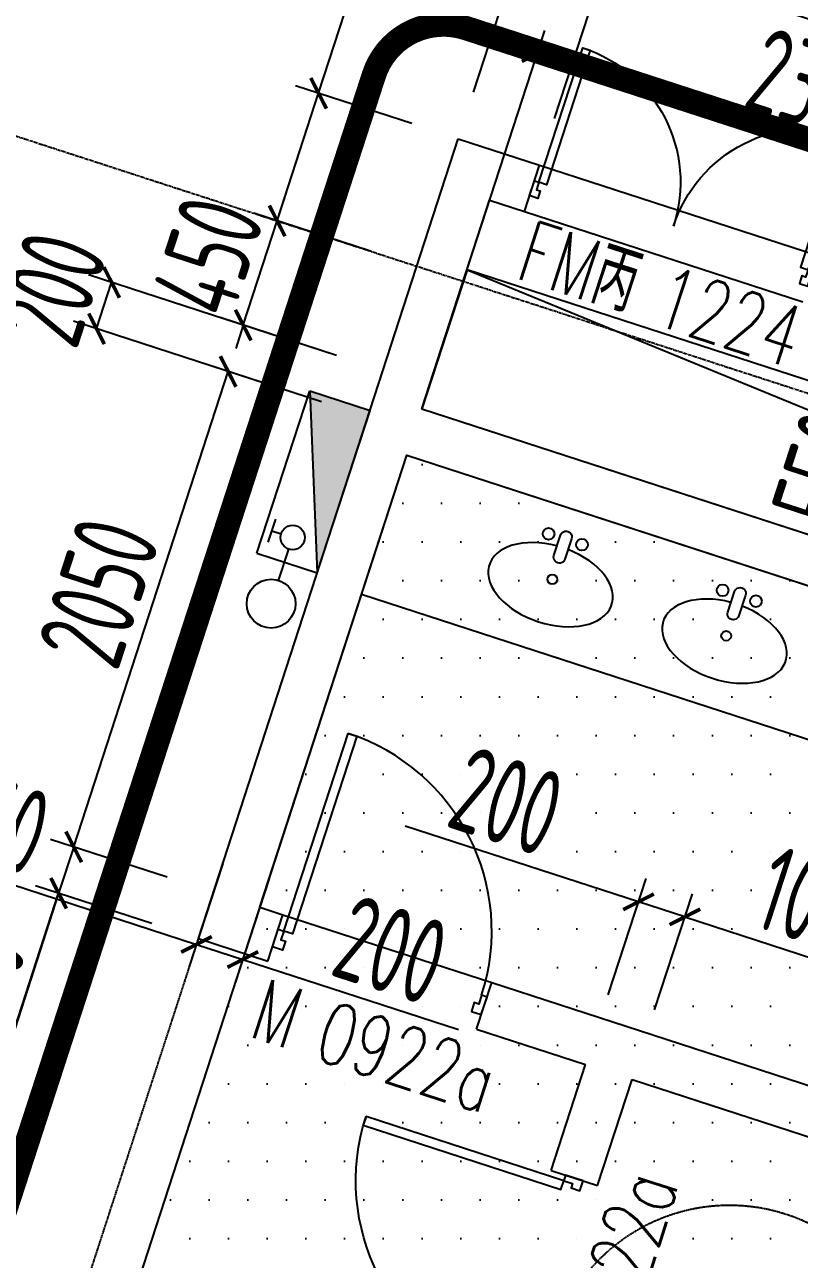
# Model space of a CAD drawing. Extents: x 11778731 to 12007717, y -6694179 to -6363962.
# Drawn here: x 11947086 to 11950263, y -6388979 to -6383915 of the extents above; entities that cross this region are included whole.
import ezdxf
from ezdxf.enums import TextEntityAlignment as Align

# ---------------------------------------------------------------- set-up
doc = ezdxf.new("R2010")
doc.units = 0
doc.header["$LTSCALE"] = 10
doc.header["$MEASUREMENT"] = 0
for name, pattern in [('A3-RG-axis-100$0$CENTER', [2, 1.25, -0.25, 0.25, -0.25]), ('A3-RI-3F$0$DASH', [0.35, 0.25, -0.1]), ('A3-RX-3F$0$HIDDEN', [0.375, 0.25, -0.125]), ('DASHED2', [0.375, 0.25, -0.125])]:
    doc.linetypes.add(name, pattern=pattern)
for name, color, linetype in [('A-CLOD', 200, 'Continuous'), ('A3-RB-3F-100$0$A-DIMS-100', 1, 'Continuous'), ('A3-RG-axis-100$0$A-GRID', 1, 'A3-RG-axis-100$0$CENTER'), ('A3-RI-3F$0$A-DOOR', 32, 'Continuous'), ('A3-RI-3F$0$A-HATCH', 8, 'Continuous'), ('A3-RI-3F$0$A-WALL', 7, 'Continuous'), ('A3-RM-3F$0$0P-FE-FH-P', 41, 'A3-RM-3F$0$YJdef_FE-FH_LINE_F'), ('A3-RM-3F$0$0P-FE-FH-V', 141, 'Continuous'), ('A3-RM-3F$0$0P-FE-HY', 141, 'Continuous'), ('A3-RM-3F$0$A-EQPM', 55, 'Continuous'), ('A3-RX-3F$0$A-FIXT', 55, 'Continuous'), ('A3-RX-3F$0$A-SYMB-SHAF', 190, 'Continuous'), ('A3-SYMB-3F-100$0$A-SYMB-DOOR', 3, 'Continuous'), ('A3-SYMB-3F-100$0$A-SYMB-DOOR1', 3, 'Continuous'), ('A3-SYMB-3F-100$0$A-SYMB-DOOR2', 3, 'Continuous'), ('A3-SYMB-3F-100$0$A-SYMB-DOOR3', 3, 'Continuous')]:
    doc.layers.add(name, color=color, linetype=linetype)
doc.styles.add('A3-RB-3F-100$0$XD2008', font='xd-hzs.shx', dxfattribs={"width": 0.7, "bigfont": 'xd-hztxt.shx'})
doc.styles.add('A3-RM-3F$0$hz1', font='hzs.shx', dxfattribs={"width": 0.75, "bigfont": 'hztxt.shx'})
doc.styles.add('A3-SYMB-3F-100$0$ECADI-TXT', font='simplex.shx', dxfattribs={"bigfont": 'hztxt.shx'})
doc.linetypes.add('A3-RM-3F$0$YJdef_FE-FH_LINE_F', pattern='A,4,-0.2,["F",A3-RM-3F$0$hz1,S=0.2,R=0,X=-0.1,Y=-0.1],-0.1', length=4.3)
doc.dimstyles.new('A3-RB-3F-100$0$XD100$0', dxfattribs={"dimscale": 100, "dimtxt": 3.5, "dimasz": 1, "dimexe": 1, "dimexo": 2, "dimgap": 0.5, "dimtad": 1, "dimdec": 0, "dimdsep": 46, "dimtxsty": 'A3-RB-3F-100$0$XD2008', "dimblk1": 'A3-RB-3F-100$0$_ARCHTICK', "dimblk2": 'A3-RB-3F-100$0$_ARCHTICK', "dimsah": 1, "dimcen": 2.5, "dimclrt": 4, "dimaunit": 1, "dimadec": 0, "dimazin": 0, "dimtfac": 1, "dimtdec": 0, "dimtix": 1, "dimtmove": 0, "dimatfit": 3, "dimfxl": 0, "dimtolj": 1, "dimtzin": 0, "dimarcsym": 0})

# ---------------------------------------------------------------- blocks, each defined once
blk = doc.blocks.new('A3-RI-3F$0$m900')
for points in [[(23.7, 75.8), (23.7, 928.4), (61.6, 928.4), (61.6, 75.8)], [(0, 75.8), (23.7, 75.8), (23.7, 37.9), (42.6, 37.9), (42.6, 0), (0, 0)], [(900, 75.8), (876.3, 75.8), (876.3, 37.9), (857.4, 37.9), (857.4, 0), (900, 0)]]:
    blk.add_lwpolyline(points, close=True)
blk.add_arc((23.7, 75.8), 852.6, 0, 90)
blk = doc.blocks.new('A3-RI-3F$0$M1200')
for points in [[(64, 0), (64, -20), (32, -20), (32, -36), (0, -36), (0, 0)], [(64, -20), (644, -20), (644, -52), (64, -52)], [(64, -1200), (64, -1180), (32, -1180), (32, -1164), (0, -1164), (0, -1200)], [(64, -1180), (644, -1180), (644, -1148), (64, -1148)]]:
    blk.add_lwpolyline(points, close=True)
for centre, start, end in [((64, -20), 270, 0), ((64, -1180), 0, 90)]:
    blk.add_arc(centre, 580, start, end)
blk = doc.blocks.new('A3-RI-3F')
at = {"layer": 'A3-RI-3F$0$A-HATCH'}
h = blk.add_hatch(dxfattribs=at)
h.set_pattern_fill('DOTS', color=256, scale=100, style=0)
h.set_pattern_definition([(0, (0, 0), (79.375, 158.75), [0, -158.75])])
h.paths.add_polyline_path([(11946737.1, -6391577), (11948653, -6385680.5), (11951648.8, -6386653.9), (11951711, -6386463.8), (11951758.1, -6386479.1), (11952036.3, -6385623.2), (11956268.5, -6386998.3), (11953595.5, -6395224.9), (11948982.8, -6393726.2), (11949060.1, -6393488.4), (11949440.5, -6393612), (11949780.4, -6392565.9)])
h.paths.add_polyline_path([(11954460.7, -6392562), (11954831.5, -6391420.7), (11954137.3, -6391195.1), (11953766.4, -6392336.4)], flags=16)
at = {"layer": 'A3-RI-3F$0$A-DOOR'}
for p, q in [((11949197.3, -6384490.5), (11950338.6, -6384861.3)), ((11949135.5, -6384680.7), (11950276.8, -6385051.5)), ((11948145.5, -6387565.9), (11949001.4, -6387844))]:
    blk.add_line(p, q, dxfattribs=at)
at = {"layer": 'A3-RI-3F$0$A-DOOR', "linetype": 'A3-RI-3F$0$DASH'}
blk.add_line((11947798.4, -6387663.4), (11947180.3, -6389565.6), dxfattribs=at)
at = {"layer": 'A3-RI-3F$0$A-HATCH'}
blk.add_lwpolyline([(11946737.1, -6391577), (11948653, -6385680.5), (11951648.8, -6386653.9), (11951711, -6386463.8), (11951758.1, -6386479.1), (11952036.3, -6385623.2), (11956268.5, -6386998.3), (11953595.5, -6395224.9), (11948982.8, -6393726.2), (11949060.1, -6393488.4), (11949440.5, -6393612), (11949780.4, -6392565.9)], close=True, dxfattribs=at)
at = {"layer": 'A3-RI-3F$0$A-WALL'}
for p, q in [((11947798.4, -6387663.4), (11948864.5, -6384382.3)), ((11948864.5, -6384382.3), (11949197.3, -6384490.5)), ((11949135.5, -6384680.7), (11949197.3, -6384490.5)), ((11949135.5, -6384680.7), (11949197.3, -6384490.5)), ((11949197.3, -6384490.5), (11949197.3, -6384490.5)), ((11949197.3, -6384490.5), (11949197.3, -6384490.5)), ((11948714.8, -6385490.3), (11948992.9, -6384634.3)), ((11948992.9, -6384634.3), (11949135.5, -6384680.7)), ((11948714.8, -6385490.3), (11951520.4, -6386401.9)), ((11948050.4, -6387535), (11948653, -6385680.5)), ((11948653, -6385680.5), (11951458.6, -6386592.1)), ((11948050.4, -6387535), (11948145.5, -6387565.9)), ((11948083.7, -6387756.1), (11948145.5, -6387565.9)), ((11947798.4, -6387663.4), (11948083.7, -6387756.1)), ((11948939.6, -6388034.3), (11949001.4, -6387844.1)), ((11949001.4, -6387844.1), (11949001.4, -6387844)), ((11949001.4, -6387844.1), (11951873.6, -6388777.3)), ((11948939.6, -6388034.3), (11949386.6, -6388179.5)), ((11949245.3, -6388614.6), (11949386.6, -6388179.5)), ((11949435.5, -6388676.4), (11949576.8, -6388241.3)), ((11949576.8, -6388241.3), (11951621.6, -6388905.7)), ((11949245.3, -6388614.6), (11949435.5, -6388676.4))]:
    blk.add_line(p, q, dxfattribs=at)
at = {"layer": 'A3-RI-3F$0$A-DOOR', "xscale": -1}
for name, p, rotation in [('A3-RI-3F$0$M1200', (11950297.8, -6384986.8), 251.9999999986045), ('A3-RI-3F$0$m900', (11949376.4, -6388657.2), 71.99999999949287)]:
    blk.add_blockref(name, p, dxfattribs=dict(at, rotation=rotation))
at = {"layer": 'A3-RI-3F$0$A-DOOR', "rotation": 342.000000000166}
blk.add_blockref('A3-RI-3F$0$m900', (11948102.9, -6387697.1), dxfattribs=at)
blk = doc.blocks.new('A3-RG-axis-100')
at = {"layer": 'A3-RG-axis-100$0$A-GRID'}
blk.add_line((11908702.6, -6371911.2), (12006585.7, -6403715.4), dxfattribs=at)
blk = doc.blocks.new('A3-SYMB-3F-100$0$ECADI-TAG-DOOR')
at = {"layer": 'A3-SYMB-3F-100$0$A-SYMB-DOOR', "style": 'A3-SYMB-3F-100$0$ECADI-TXT', "width": 0.7}
for tag, p in [('门窗主编号1', (-6.414, 7.257)), ('门窗主编号2', (2.085, 7.257))]:
    blk.add_attdef(tag, p, '', height=2.5, dxfattribs=at)
at = {"layer": 'A3-SYMB-3F-100$0$A-SYMB-DOOR', "style": 'A3-SYMB-3F-100$0$ECADI-TXT', "width": 0.7, "flags": 1}
for tag, p in [('洞口尺寸(宽X高)', (-6.416, 1.62)), ('备注', (-6.394, -1.213))]:
    blk.add_attdef(tag, p, '', height=2.5, dxfattribs=at)
at = {"layer": 'A3-SYMB-3F-100$0$A-SYMB-DOOR1', "style": 'A3-SYMB-3F-100$0$ECADI-TXT', "width": 0.7}
blk.add_attdef('门窗辅编号1', (-6.414, 4.413), '', height=2.5, dxfattribs=at)
at = {"layer": 'A3-SYMB-3F-100$0$A-SYMB-DOOR2', "style": 'A3-SYMB-3F-100$0$ECADI-TXT', "width": 0.7}
blk.add_attdef('门窗辅编号2', (-2.861, 4.413), '', height=2.5, dxfattribs=at)
at = {"layer": 'A3-SYMB-3F-100$0$A-SYMB-DOOR3', "style": 'A3-SYMB-3F-100$0$ECADI-TXT', "width": 0.7}
blk.add_attdef('门窗辅编号3', (2.323, 4.413), '', height=2.5, dxfattribs=at)
blk = doc.blocks.new('A3-SYMB-3F-100')
at = {"layer": 'A3-SYMB-3F-100$0$A-SYMB-DOOR'}
ref = blk.add_blockref('A3-SYMB-3F-100$0$ECADI-TAG-DOOR', (11949551.8, -6385867.4, -333.3), dxfattribs=dict(at, xscale=99.99999999997296, yscale=100, zscale=100, rotation=342))
ref.add_attrib('门窗主编号1', 'FM丙', dxfattribs={"height": 250, "rotation": 342, "style": 'A3-SYMB-3F-100$0$ECADI-TXT', "width": 0.7}).set_placement((11949558.1, -6385103.6, -333.3), align=Align.RIGHT)
ref.add_attrib('门窗主编号2', '1224', (11949650.9, -6385138.1), dxfattribs={"height": 250, "rotation": 342, "style": 'A3-SYMB-3F-100$0$ECADI-TXT', "width": 0.7})
ref = blk.add_blockref('A3-SYMB-3F-100$0$ECADI-TAG-DOOR', (11948163.1, -6388882.2, -333.3), dxfattribs=dict(at, xscale=99.99999999997296, yscale=100, zscale=100, rotation=342))
ref.add_attrib('门窗主编号1', 'M', dxfattribs={"height": 250, "rotation": 342, "style": 'A3-SYMB-3F-100$0$ECADI-TXT', "width": 0.7}).set_placement((11948169.5, -6388118.3, -333.3), align=Align.RIGHT)
ref.add_attrib('门窗主编号2', '0922a', (11948262.3, -6388152.9), dxfattribs={"height": 250, "rotation": 342, "style": 'A3-SYMB-3F-100$0$ECADI-TXT', "width": 0.7})
ref = blk.add_blockref('A3-SYMB-3F-100$0$ECADI-TAG-DOOR', (11950269.4, -6389473.7, -333.3), dxfattribs=dict(at, xscale=99.99999999997296, yscale=100, zscale=100, rotation=71.99999999999999))
ref.add_attrib('门窗主编号1', 'M', dxfattribs={"height": 250, "rotation": 72, "style": 'A3-SYMB-3F-100$0$ECADI-TXT', "width": 0.7}).set_placement((11949505.6, -6389467.4, -333.3), align=Align.RIGHT)
ref.add_attrib('门窗主编号2', '0922a', (11949540.2, -6389374.6), dxfattribs={"height": 250, "rotation": 72, "style": 'A3-SYMB-3F-100$0$ECADI-TXT', "width": 0.7})
blk = doc.blocks.new('A3-RB-3F-100$0$_ARCHTICK')
at = {"color": 0, "linetype": 'ByBlock', "const_width": 0.15}
blk.add_lwpolyline([(-0.5, -0.5), (0.5, 0.5)], dxfattribs=at)
blk = doc.blocks.new('*D995')
at = {"layer": 'A3-RB-3F-100$0$A-DIMS-100', "color": 0, "lineweight": -2}
for p, q in [((11945948.7, -6386722.1), (11945810, -6387148.9)), ((11945840.9, -6387053.8), (11947790.6, -6387687.3)), ((11947898.4, -6387355.6), (11947759.7, -6387782.4))]:
    blk.add_line(p, q, dxfattribs=at)
at = {"layer": 'A3-RB-3F-100$0$A-DIMS-100', "color": 0, "lineweight": -2, "xscale": 100, "yscale": 100, "zscale": 100}
for p, rotation in [((11945840.9, -6387053.8), 161.9999999996421), ((11947790.6, -6387687.3), 341.9999999996422)]:
    blk.add_blockref('A3-RB-3F-100$0$_ARCHTICK', p, dxfattribs=dict(at, rotation=rotation))
at = {"layer": 'A3-RB-3F-100$0$A-DIMS-100', "color": 4, "insert": (11946885.3, -6387156.6), "char_height": 350, "attachment_point": 5, "rotation": 342, "style": 'A3-RB-3F-100$0$XD2008'}
blk.add_mtext('\\A1;2050', dxfattribs=at)
blk = doc.blocks.new('*D996')
at = {"layer": 'A3-RB-3F-100$0$A-DIMS-100', "color": 0, "lineweight": -2}
for p, q in [((11947898.4, -6387355.6), (11947759.7, -6387782.4)), ((11948088.6, -6387417.4), (11947949.9, -6387844.2)), ((11947790.6, -6387687.3), (11947980.8, -6387749.1)), ((11947980.8, -6387749.1), (11948865.3, -6388036.5))]:
    blk.add_line(p, q, dxfattribs=at)
at = {"layer": 'A3-RB-3F-100$0$A-DIMS-100', "color": 0, "lineweight": -2, "xscale": 100, "yscale": 100, "zscale": 100}
for p, rotation in [((11947790.6, -6387687.3), 161.9999999995384), ((11947980.8, -6387749.1), 341.9999999995385)]:
    blk.add_blockref('A3-RB-3F-100$0$_ARCHTICK', p, dxfattribs=dict(at, rotation=rotation))
at = {"layer": 'A3-RB-3F-100$0$A-DIMS-100', "color": 4, "insert": (11948587.7, -6387709.7), "char_height": 350, "attachment_point": 5, "rotation": 342, "style": 'A3-RB-3F-100$0$XD2008'}
blk.add_mtext('\\A1;200', dxfattribs=at)
blk = doc.blocks.new('*D997')
at = {"layer": 'A3-RB-3F-100$0$A-DIMS-100', "color": 0, "lineweight": -2}
for p, q in [((11947670, -6387411.4), (11947192.1, -6387256.2)), ((11947287.2, -6387287.1), (11947225.4, -6387477.3)), ((11947225.4, -6387477.3), (11946968.9, -6388266.6)), ((11947608.2, -6387601.6), (11947130.3, -6387446.4))]:
    blk.add_line(p, q, dxfattribs=at)
at = {"layer": 'A3-RB-3F-100$0$A-DIMS-100', "color": 0, "lineweight": -2, "xscale": 100, "yscale": 100, "zscale": 100}
for p, rotation in [((11947287.2, -6387287.1), 72.00000000045176), ((11947225.4, -6387477.3), 252.0000000004517)]:
    blk.add_blockref('A3-RB-3F-100$0$_ARCHTICK', p, dxfattribs=dict(at, rotation=rotation))
at = {"layer": 'A3-RB-3F-100$0$A-DIMS-100', "color": 4, "insert": (11946867.7, -6387850), "char_height": 350, "attachment_point": 5, "rotation": 72, "style": 'A3-RB-3F-100$0$XD2008'}
blk.add_mtext('\\A1;200', dxfattribs=at)
blk = doc.blocks.new('*D998')
at = {"layer": 'A3-RB-3F-100$0$A-DIMS-100', "color": 0, "lineweight": -2}
for p, q in [((11947287.2, -6387287.1), (11947920.7, -6385337.4)), ((11948303.4, -6385461.8), (11947825.6, -6385306.5)), ((11947670, -6387411.4), (11947192.1, -6387256.2))]:
    blk.add_line(p, q, dxfattribs=at)
at = {"layer": 'A3-RB-3F-100$0$A-DIMS-100', "color": 0, "lineweight": -2, "xscale": 100, "yscale": 100, "zscale": 100}
for p, rotation in [((11947920.7, -6385337.4), 71.99999999989768), ((11947287.2, -6387287.1), 251.9999999998977)]:
    blk.add_blockref('A3-RB-3F-100$0$_ARCHTICK', p, dxfattribs=dict(at, rotation=rotation))
at = {"layer": 'A3-RB-3F-100$0$A-DIMS-100', "color": 4, "insert": (11947389.9, -6386242.7), "char_height": 350, "attachment_point": 5, "rotation": 72, "style": 'A3-RB-3F-100$0$XD2008'}
blk.add_mtext('\\A1;2050', dxfattribs=at)
blk = doc.blocks.new('*D999')
at = {"layer": 'A3-RB-3F-100$0$A-DIMS-100', "color": 0, "lineweight": -2}
for p, q in [((11948365.2, -6385271.6), (11947347.6, -6384940.9)), ((11947380.9, -6385162), (11947442.7, -6384971.8)), ((11948303.4, -6385461.8), (11947285.8, -6385131.1))]:
    blk.add_line(p, q, dxfattribs=at)
at = {"layer": 'A3-RB-3F-100$0$A-DIMS-100', "color": 0, "lineweight": -2, "xscale": 100, "yscale": 100, "zscale": 100}
for p, rotation in [((11947442.7, -6384971.8), 71.99999999987462), ((11947380.9, -6385162), 251.9999999998746)]:
    blk.add_blockref('A3-RB-3F-100$0$_ARCHTICK', p, dxfattribs=dict(at, rotation=rotation))
at = {"layer": 'A3-RB-3F-100$0$A-DIMS-100', "color": 4, "insert": (11947197.9, -6384997.4), "char_height": 350, "attachment_point": 5, "rotation": 72, "style": 'A3-RB-3F-100$0$XD2008'}
blk.add_mtext('\\A1;200', dxfattribs=at)
blk = doc.blocks.new('*D1000')
at = {"layer": 'A3-RB-3F-100$0$A-DIMS-100', "color": 0, "lineweight": -2}
for p, q in [((11948121.5, -6384719.2), (11948152.4, -6384624.1)), ((11948504.3, -6384843.6), (11948026.4, -6384688.3)), ((11947982.5, -6385147.2), (11948121.5, -6384719.2)), ((11948365.2, -6385271.6), (11947887.4, -6385116.3)), ((11947982.5, -6385147.2), (11947951.6, -6385242.3))]:
    blk.add_line(p, q, dxfattribs=at)
at = {"layer": 'A3-RB-3F-100$0$A-DIMS-100', "color": 0, "lineweight": -2, "xscale": 100, "yscale": 100, "zscale": 100}
for p, rotation in [((11948121.5, -6384719.2), 251.9999999998697), ((11947982.5, -6385147.2), 71.99999999986969)]:
    blk.add_blockref('A3-RB-3F-100$0$_ARCHTICK', p, dxfattribs=dict(at, rotation=rotation))
at = {"layer": 'A3-RB-3F-100$0$A-DIMS-100', "color": 4, "insert": (11947838, -6384863.7), "char_height": 350, "attachment_point": 5, "rotation": 72, "style": 'A3-RB-3F-100$0$XD2008'}
blk.add_mtext('\\A1;450', dxfattribs=at)
blk = doc.blocks.new('*D1001')
at = {"layer": 'A3-RB-3F-100$0$A-DIMS-100', "color": 0, "lineweight": -2}
for p, q in [((11948291.5, -6384196.1), (11948578.9, -6383311.6)), ((11948674.3, -6384320.5), (11948196.4, -6384165.2)), ((11948121.5, -6384719.2), (11948291.5, -6384196.1)), ((11948504.3, -6384843.6), (11948026.4, -6384688.3))]:
    blk.add_line(p, q, dxfattribs=at)
at = {"layer": 'A3-RB-3F-100$0$A-DIMS-100', "color": 0, "lineweight": -2, "xscale": 100, "yscale": 100, "zscale": 100}
for p, rotation in [((11948291.5, -6384196.1), 71.99999999985795), ((11948121.5, -6384719.2), 251.999999999858)]:
    blk.add_blockref('A3-RB-3F-100$0$_ARCHTICK', p, dxfattribs=dict(at, rotation=rotation))
at = {"layer": 'A3-RB-3F-100$0$A-DIMS-100', "color": 4, "insert": (11948252.1, -6383589.2), "char_height": 350, "attachment_point": 5, "rotation": 72, "style": 'A3-RB-3F-100$0$XD2008'}
blk.add_mtext('\\A1;550', dxfattribs=at)
blk = doc.blocks.new('*D1002')
at = {"layer": 'A3-RB-3F-100$0$A-DIMS-100', "color": 0, "lineweight": -2}
for p, q in [((11946607.4, -6389379.4), (11947225.4, -6387477.3)), ((11947608.2, -6387601.6), (11947130.3, -6387446.4)), ((11946990.1, -6389503.8), (11946512.2, -6389348.5))]:
    blk.add_line(p, q, dxfattribs=at)
at = {"layer": 'A3-RB-3F-100$0$A-DIMS-100', "color": 0, "lineweight": -2, "xscale": 100, "yscale": 100, "zscale": 100}
for p, rotation in [((11947225.4, -6387477.3), 72.00001421252459), ((11946607.4, -6389379.4), 252.0000142125246)]:
    blk.add_blockref('A3-RB-3F-100$0$_ARCHTICK', p, dxfattribs=dict(at, rotation=rotation))
at = {"layer": 'A3-RB-3F-100$0$A-DIMS-100', "color": 4, "insert": (11946585.6, -6388718.2), "char_height": 350, "attachment_point": 5, "rotation": 72, "style": 'A3-RB-3F-100$0$XD2008'}
blk.add_mtext('\\A1;2000', dxfattribs=at)
blk = doc.blocks.new('*D1004')
at = {"layer": 'A3-RB-3F-100$0$A-DIMS-100', "color": 0, "lineweight": -2}
for p, q in [((11949603.3, -6387512.6), (11948645.9, -6387201.5)), ((11949479.3, -6387894.2), (11949634.2, -6387417.4)), ((11949669.5, -6387956), (11949824.4, -6387479.2)), ((11949793.5, -6387574.4), (11949603.3, -6387512.6))]:
    blk.add_line(p, q, dxfattribs=at)
at = {"layer": 'A3-RB-3F-100$0$A-DIMS-100', "color": 0, "lineweight": -2, "xscale": 100, "yscale": 100, "zscale": 100}
for p, rotation in [((11949603.3, -6387512.6), 161.9999999995384), ((11949793.5, -6387574.4), 341.9999999995385)]:
    blk.add_blockref('A3-RB-3F-100$0$_ARCHTICK', p, dxfattribs=dict(at, rotation=rotation))
at = {"layer": 'A3-RB-3F-100$0$A-DIMS-100', "color": 4, "insert": (11949062.6, -6387100.3), "char_height": 350, "attachment_point": 5, "rotation": 342, "style": 'A3-RB-3F-100$0$XD2008'}
blk.add_mtext('\\A1;200', dxfattribs=at)
blk = doc.blocks.new('*D1005')
at = {"layer": 'A3-RB-3F-100$0$A-DIMS-100', "color": 0, "lineweight": -2}
for p, q in [((11949669.5, -6387956), (11949824.4, -6387479.2)), ((11949793.5, -6387574.4), (11950820.7, -6387908.1)), ((11950696.7, -6388289.7), (11950851.6, -6387813))]:
    blk.add_line(p, q, dxfattribs=at)
at = {"layer": 'A3-RB-3F-100$0$A-DIMS-100', "color": 0, "lineweight": -2, "xscale": 100, "yscale": 100, "zscale": 100}
for p, rotation in [((11949793.5, -6387574.4), 161.9999999996428), ((11950820.7, -6387908.1), 341.9999999996427)]:
    blk.add_blockref('A3-RB-3F-100$0$_ARCHTICK', p, dxfattribs=dict(at, rotation=rotation))
at = {"layer": 'A3-RB-3F-100$0$A-DIMS-100', "color": 4, "insert": (11950376.6, -6387527.2), "char_height": 350, "attachment_point": 5, "rotation": 342, "style": 'A3-RB-3F-100$0$XD2008'}
blk.add_mtext('\\A1;1080', dxfattribs=at)
blk = doc.blocks.new('*D1064')
at = {"layer": 'A3-RB-3F-100$0$A-DIMS-100', "color": 0, "lineweight": -2}
for p, q in [((11949146.1, -6383515.5), (11948356.7, -6383259)), ((11948926.3, -6384192.1), (11949177, -6383420.4)), ((11949479, -6383623.6), (11949146.1, -6383515.5)), ((11949259.1, -6384300.2), (11949509.9, -6383528.5))]:
    blk.add_line(p, q, dxfattribs=at)
at = {"layer": 'A3-RB-3F-100$0$A-DIMS-100', "color": 0, "lineweight": -2, "xscale": 100, "yscale": 100, "zscale": 100}
for p, rotation in [((11949146.1, -6383515.5), 162.0006630466309), ((11949479, -6383623.6), 342.0006630466309)]:
    blk.add_blockref('A3-RB-3F-100$0$_ARCHTICK', p, dxfattribs=dict(at, rotation=rotation))
at = {"layer": 'A3-RB-3F-100$0$A-DIMS-100', "color": 4, "insert": (11948773.4, -6383157.8), "char_height": 350, "attachment_point": 5, "rotation": 342.0007, "style": 'A3-RB-3F-100$0$XD2008'}
blk.add_mtext('\\A1;350', dxfattribs=at)
blk = doc.blocks.new('*D1065')
at = {"layer": 'A3-RB-3F-100$0$A-DIMS-100', "color": 0, "lineweight": -2}
for p, q in [((11949259.1, -6384300.2), (11949509.9, -6383528.5)), ((11949479, -6383623.6), (11950620.2, -6383994.4)), ((11950400.4, -6384671), (11950651.1, -6383899.3))]:
    blk.add_line(p, q, dxfattribs=at)
at = {"layer": 'A3-RB-3F-100$0$A-DIMS-100', "color": 0, "lineweight": -2, "xscale": 100, "yscale": 100, "zscale": 100}
for p, rotation in [((11949479, -6383623.6), 162.000663046633), ((11950620.2, -6383994.4), 342.000663046633)]:
    blk.add_blockref('A3-RB-3F-100$0$_ARCHTICK', p, dxfattribs=dict(at, rotation=rotation))
at = {"layer": 'A3-RB-3F-100$0$A-DIMS-100', "color": 4, "insert": (11950119.1, -6383595.1), "char_height": 350, "attachment_point": 5, "rotation": 342.0007, "style": 'A3-RB-3F-100$0$XD2008'}
blk.add_mtext('\\A1;1200', dxfattribs=at)
blk = doc.blocks.new('*D825')
at = {"layer": 'A3-RB-3F-100$0$A-DIMS-100', "color": 0, "lineweight": -2}
for p, q in [((11950676.7, -6385549.4), (11950707.6, -6385454.3)), ((11950506.7, -6386072.5), (11950676.7, -6385549.4)), ((11950881.9, -6385616.1), (11950581.6, -6385518.5)), ((11950712, -6386139.2), (11950411.6, -6386041.6)), ((11950506.7, -6386072.5), (11950475.8, -6386167.6))]:
    blk.add_line(p, q, dxfattribs=at)
at = {"layer": 'A3-RB-3F-100$0$A-DIMS-100', "color": 0, "lineweight": -2, "xscale": 100, "yscale": 100, "zscale": 100}
for p, rotation in [((11950676.7, -6385549.4), 251.9999999996734), ((11950506.7, -6386072.5), 71.99999999967336)]:
    blk.add_blockref('A3-RB-3F-100$0$_ARCHTICK', p, dxfattribs=dict(at, rotation=rotation))
at = {"layer": 'A3-RB-3F-100$0$A-DIMS-100', "color": 4, "insert": (11950377.7, -6385741.4), "char_height": 350, "attachment_point": 5, "rotation": 72, "style": 'A3-RB-3F-100$0$XD2008'}
blk.add_mtext('\\A1;550', dxfattribs=at)
blk = doc.blocks.new('*D827')
at = {"layer": 'A3-RB-3F-100$0$A-DIMS-100', "color": 0, "lineweight": -2}
for p, q in [((11948776.6, -6385300.1), (11949219.1, -6383938.1)), ((11949188.2, -6384033.2), (11951375.6, -6384744)), ((11950964, -6386010.8), (11951406.5, -6384648.9))]:
    blk.add_line(p, q, dxfattribs=at)
at = {"layer": 'A3-RB-3F-100$0$A-DIMS-100', "color": 0, "lineweight": -2, "xscale": 100, "yscale": 100, "zscale": 100}
for p, rotation in [((11949188.2, -6384033.2), 161.99999999985), ((11951375.6, -6384744), 341.99999999985)]:
    blk.add_blockref('A3-RB-3F-100$0$_ARCHTICK', p, dxfattribs=dict(at, rotation=rotation))
at = {"layer": 'A3-RB-3F-100$0$A-DIMS-100', "color": 4, "insert": (11950351.4, -6384174.6), "char_height": 350, "attachment_point": 5, "rotation": 342, "style": 'A3-RB-3F-100$0$XD2008'}
blk.add_mtext('\\A1;2300', dxfattribs=at)
blk = doc.blocks.new('A3-RM-3F$0$A$C6F954C98')
at = {"extrusion": (0, 0, -1)}
blk.add_hatch(color=256, dxfattribs=at).paths.add_polyline_path([(-260, 700), (0, 0), (0, 700)])
for p, q in [((260, 700), (0, 700)), ((0, 0), (0, 700)), ((260, 700), (0, 0)), ((260, 0), (260, 700)), ((230.7, 155.9, 0), (230.7, 55.9, 0)), ((230.7, 105.9, 0), (190.7, 105.9, 0)), ((260, 0), (0, 0))]:
    blk.add_line(p, q, dxfattribs=at)
blk.add_circle((-140.7, 105.9, 0), 50, dxfattribs=at)
blk = doc.blocks.new('A3-RM-3F')
at = {"layer": 'A3-RM-3F$0$0P-FE-FH-P'}
blk.add_line((11948127.7, -6386194.5, 0), (11948169.5, -6386065.8, 0), dxfattribs=at)
at = {"layer": 'A3-RM-3F$0$0P-FE-FH-V'}
blk.add_circle((11948096.8, -6386289.6, 0), 100, dxfattribs=at)
at = {"layer": 'A3-RM-3F$0$A-EQPM'}
blk.add_lwpolyline([(11951135.2, -6385645.8), (11948900.2, -6384919.6), (11948714.8, -6385490.3), (11950949.7, -6386216.5)], close=True, dxfattribs=at)
blk.add_lwpolyline([(11948900.2, -6384919.6), (11950912.4, -6385746.7), (11950949.7, -6386216.5)], dxfattribs=at)
at = {"layer": 'A3-RM-3F$0$0P-FE-HY', "xscale": -1, "rotation": 341.9999999999143}
blk.add_blockref('A3-RM-3F$0$A$C6F954C98', (11948286.1, -6386162.4), dxfattribs=at)
blk = doc.blocks.new('A3-RX-3F$0$J-手盆-528x388-b')
for p, q in [((-24, -112), (-24, -24)), ((24, -24), (24, -112))]:
    blk.add_line(p, q)
for centre, radius in [((-72, -34), 24), ((72, -34), 24), ((0, -207), 20)]:
    blk.add_circle(centre, radius)
at = {"extrusion": (0, 0, -1)}
for centre, start_param, end_param in [((0, -24), 5.497787, 8.63938), ((0, -112), 2.356194, 5.497787)]:
    blk.add_ellipse(centre, major_axis=(-17, 17), ratio=1, start_param=start_param, end_param=end_param, dxfattribs=at)
blk.add_ellipse((0, -230), major_axis=(-264, 0), ratio=0.606061, start_param=4.803424, end_param=10.90454)
blk = doc.blocks.new('A3-RX-3F')
at = {"layer": 'A3-RX-3F$0$A-FIXT'}
blk.add_line((11948467.6, -6386251.1), (11951273.2, -6387162.7), dxfattribs=at)
at = {"layer": 'A3-RX-3F$0$A-SYMB-SHAF', "linetype": 'A3-RX-3F$0$HIDDEN'}
blk.add_circle((11949976.1, -6389506.5, 0), 750, dxfattribs=at)
at = {"layer": 'A3-RX-3F$0$A-FIXT', "rotation": 341.9999999993802}
for p in [(11949313.7, -6385993), (11950027, -6386224.7)]:
    blk.add_blockref('A3-RX-3F$0$J-手盆-528x388-b', p, dxfattribs=at)
blk = doc.blocks.new('A3-RB-3F-100')
at = {"layer": 'A3-RB-3F-100$0$A-DIMS-100'}
for base, p1, p2, angle, picture, middle in [((11949479, -6383623.6), (11948864.5, -6384382.3), (11949197.3, -6384490.5), 342.0007, '*D1064', (11948703.9, -6383371.8)), ((11948291.5, -6384196.1), (11948694.5, -6384905.4), (11948864.5, -6384382.3), 72, '*D1001', (11948466.1, -6383658.8)), ((11947442.7, -6384971.8), (11948493.7, -6385523.6), (11948555.5, -6385333.4), 72, '*D999', (11947411.8, -6385066.9)), ((11949793.5, -6387574.4), (11949417.5, -6388084.4), (11949607.7, -6388146.2), 342, '*D1004', (11948993.1, -6387314.3)), ((11947980.8, -6387749.1), (11947960.2, -6387165.4), (11948150.4, -6387227.2), 342, '*D996', (11948518.2, -6387923.7)), ((11947287.2, -6387287.1), (11947798.4, -6387663.4), (11947860.2, -6387473.2), 72, '*D997', (11947081.7, -6387919.5)), ((11947225.4, -6387477.3), (11947180.3, -6389565.6), (11947798.4, -6387663.4), 72, '*D1002', (11946799.6, -6388787.7))]:
    dim = blk.add_linear_dim(base=base, p1=p1, p2=p2, angle=angle, dimstyle='A3-RB-3F-100$0$XD100$0', dxfattribs=at)
    dim.commit()
    dim.dimension.update_dxf_attribs({"geometry": picture, "text_midpoint": middle, "dimtype": 129})
for p1, p2, distance, picture, middle in [((11949197.3, -6384490.5), (11950338.6, -6384861.3), 911.4, '*D1065', (11950119.1, -6383595.1)), ((11948714.8, -6385490.3), (11950902.2, -6386201), 1532, '*D827', (11950351.4, -6384174.6)), ((11948555.5, -6385333.4), (11948694.5, -6384905.4), 602.5, '*D1000', (11947838, -6384863.7)), ((11947860.2, -6387473.2), (11948493.7, -6385523.6), 602.5, '*D998', (11947389.9, -6386242.7)), ((11950902.2, -6386201), (11951072.2, -6385677.9), 415.8, '*D825', (11950377.7, -6385741.4)), ((11946010.5, -6386531.9), (11947960.2, -6387165.4), -548.8, '*D995', (11946885.3, -6387156.6)), ((11949607.7, -6388146.2), (11950634.9, -6388479.9), 601.3, '*D1005', (11950376.6, -6387527.2))]:
    dim = blk.add_aligned_dim(p1=p1, p2=p2, distance=distance, dimstyle='A3-RB-3F-100$0$XD100$0', dxfattribs=at)
    dim.commit()
    dim.dimension.update_dxf_attribs({"geometry": picture, "text_midpoint": middle})

msp = doc.modelspace()

# ---------------------------------------------------------------- linework, layer by layer
at = {"layer": 'A-CLOD', "linetype": 'DASHED2', "const_width": 100}
msp.add_lwpolyline([(11948896.4, -6383928.9), (11957234.1, -6386638, -0.414214), (11957426.8, -6387016.1), (11954420.7, -6396267.6, -0.414214), (11954042.7, -6396460.2), (11945705, -6393751.1, -0.414214), (11945512.4, -6393373.1), (11948518.4, -6384121.5, -0.414214)], format="xyb", close=True, dxfattribs=at)

# ---------------------------------------------------------------- block references
for name in ['A3-RG-axis-100', 'A3-RB-3F-100', 'A3-RI-3F', 'A3-RI-3F', 'A3-RI-3F', 'A3-SYMB-3F-100', 'A3-SYMB-3F-100', 'A3-RM-3F', 'A3-RX-3F']:
    msp.add_blockref(name, (0, 0))

doc.saveas('drawing.dxf')
